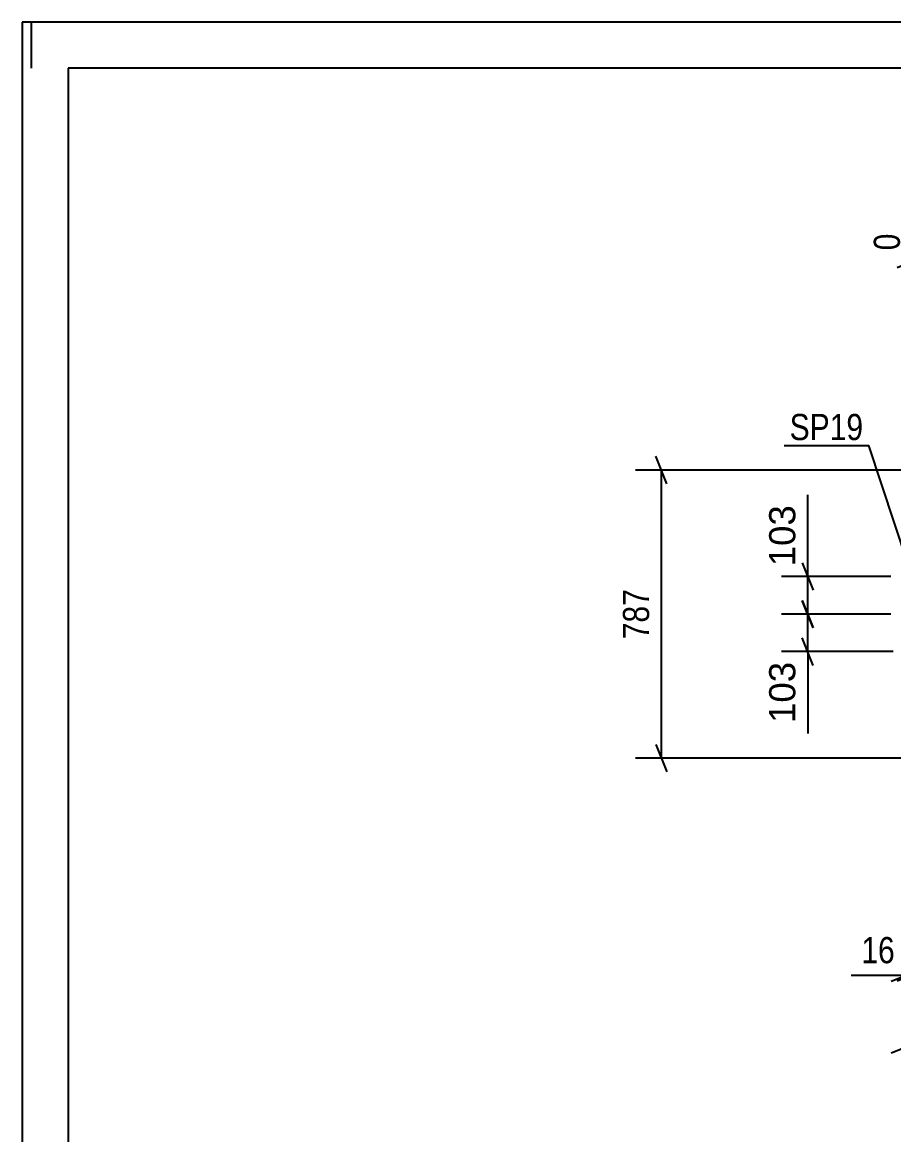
# Model space of a CAD drawing. Header units: millimetres. Extents: x -116 to 725, y -402 to 192.
# Drawn here: x -115.7 to -20.5, y 70.2 to 191.7 of the extents above; entities that cross this region are included whole.
import ezdxf

# ---------------------------------------------------------------- set-up
doc = ezdxf.new("R2010")
doc.units = ezdxf.units.MM
doc.styles.add('Arial', font='ARIAL.TTF', dxfattribs={"height": 0.2})
doc.styles.add('Arial Narrow', font='ARIALN.TTF', dxfattribs={"height": 0.2})

# ---------------------------------------------------------------- blocks, each defined once
blk = doc.blocks.new('Unknown-203723422-1133')
at = {"color": 5, "linetype": 'Continuous'}
for p, q in [((725.28, 191.75), (-115.72, 191.75)), ((-115.72, 191.75), (-115.72, -402.25)), ((-114.72, 186.75), (-114.72, 191.75)), ((720.28, 186.75), (-110.72, 186.75)), ((-110.72, 186.75), (-110.72, -397.25))]:
    blk.add_line(p, q, dxfattribs=at)
blk = doc.blocks.new('StraightDimension-203723422-7290 - 6595')
at = {"color": 7, "linetype": 'Continuous'}
for p, q in [((-19.25, 119.58), (-19.25, 85.18)), ((-18.61, 119.58), (-18.61, 85.18)), ((-19.25, 87.58), (-25.15, 87.58)), ((-19.25, 87.58), (-25.15, 87.58)), ((-20.75, 86.98), (-17.75, 88.18)), ((-17.11, 88.18), (-20.11, 86.98)), ((-19.25, 87.58), (-18.61, 87.58))]:
    blk.add_line(p, q, dxfattribs=at)
at = {"color": 0}
blk.add_wipeout([(-19.77, 88.33), (-19.77, 92.53), (-24.63, 92.53), (-24.63, 88.33)], dxfattribs=at)
at = {"color": 3, "style": 'Arial Narrow'}
blk.add_text('16', height=2.863, dxfattribs=at).set_placement((-24.03, 88.93))
blk = doc.blocks.new('StraightDimension-203723422-6927 - 6595')
at = {"color": 7, "linetype": 'Continuous'}
for p, q in [((-30.49, 128.58), (-29.29, 125.58)), ((-20.81, 127.08), (-32.74, 127.08)), ((-29.89, 122.98), (-29.89, 127.08)), ((-29.29, 121.48), (-30.49, 124.48)), ((-20.56, 122.98), (-32.74, 122.98)), ((-29.89, 122.98), (-29.89, 114.05)), ((-29.89, 122.98), (-29.89, 114.05))]:
    blk.add_line(p, q, dxfattribs=at)
at = {"color": 0}
blk.add_wipeout([(-30.64, 122.45), (-34.84, 122.45), (-34.84, 114.58), (-30.64, 114.58)], dxfattribs=at)
at = {"color": 3, "style": 'Arial'}
blk.add_text('103', height=2.865, rotation=90.0002, dxfattribs=at).set_placement((-31.24, 115.18))
blk = doc.blocks.new('StraightDimension-203723422-6943 - 6595')
at = {"color": 7, "linetype": 'Continuous'}
for p, q in [((-29.89, 131.18), (-29.89, 140.1)), ((-29.89, 131.18), (-29.89, 140.1)), ((-30.49, 132.68), (-29.29, 129.68)), ((-20.81, 131.18), (-32.74, 131.18)), ((-29.89, 127.08), (-29.89, 131.18)), ((-29.29, 125.58), (-30.49, 128.58)), ((-20.81, 127.08), (-32.74, 127.08))]:
    blk.add_line(p, q, dxfattribs=at)
at = {"color": 0}
blk.add_wipeout([(-30.64, 139.57), (-34.84, 139.57), (-34.84, 131.7), (-30.64, 131.7)], dxfattribs=at)
at = {"color": 3, "style": 'Arial'}
blk.add_text('103', height=2.865, rotation=90.0002, dxfattribs=at).set_placement((-31.24, 132.3))
blk = doc.blocks.new('StraightDimension-203723422-7109 - 6595')
at = {"color": 7, "linetype": 'Continuous'}
for p, q in [((-45.27, 141.32), (-46.47, 144.32)), ((14, 142.82), (-48.72, 142.82)), ((-45.87, 111.33), (-45.87, 142.82)), ((-46.47, 112.83), (-45.27, 109.83)), ((14, 111.33), (-48.72, 111.33))]:
    blk.add_line(p, q, dxfattribs=at)
at = {"color": 0}
blk.add_wipeout([(-46.62, 130.42), (-50.82, 130.42), (-50.82, 123.73), (-46.62, 123.73)], dxfattribs=at)
at = {"color": 3, "style": 'Arial Narrow'}
blk.add_text('787', height=2.863, rotation=90.0002, dxfattribs=at).set_placement((-47.22, 124.33))
blk = doc.blocks.new('StraightDimension-203723422-7175 - 6595')
at = {"color": 7, "linetype": 'Continuous'}
blk.add_line((-17.75, 80.31), (-20.75, 79.11), dxfattribs=at)
blk = doc.blocks.new('StraightDimension-203723422-16758 - 6595')
at = {"color": 7, "linetype": 'Continuous'}
for p, q in [((10.54, 141.17), (10.54, 172.31)), ((-18.61, 134.58), (-18.61, 168.66)), ((-17.11, 166.13), (-20.11, 164.93)), ((-18.61, 165.53), (10.54, 165.53)), ((9.04, 164.93), (12.04, 166.13))]:
    blk.add_line(p, q, dxfattribs=at)
at = {"color": 0}
blk.add_wipeout([(-0.69, 166.28), (-0.69, 170.48), (-7.38, 170.48), (-7.38, 166.28)], dxfattribs=at)
at = {"color": 3, "style": 'Arial Narrow'}
blk.add_text('729', height=2.863, dxfattribs=at).set_placement((-6.78, 166.88))
at = {"color": 0, "linetype": 'Continuous'}
for points in [[(9.94, 172.91), (5.74, 172.91), (5.74, 166.23), (9.94, 166.23)], [(-19.21, 169.26), (-23.41, 169.26), (-23.41, 166.23), (-19.21, 166.23)]]:
    blk.add_wipeout(points, dxfattribs=at)
at = {"color": 3, "linetype": 'Continuous', "style": 'Arial Narrow'}
for s, height, p in [('729', 2.863, (9.34, 166.83)), ('0', 2.86, (-19.81, 166.83))]:
    blk.add_text(s, height=height, rotation=90.0002, dxfattribs=at).set_placement(p)
blk = doc.blocks.new('Mark-203723422-6650 - 6595')
at = {"color": 0}
blk.add_wipeout([(-23.82, 146.09), (-23.82, 149.09), (-31.86, 149.09), (-31.86, 146.09)], dxfattribs=at)
blk.add_wipeout([(-23.82, 146.09), (-23.82, 149.09), (-31.86, 149.09), (-31.86, 146.09)], dxfattribs=at)
at = {"color": 30, "linetype": 'Continuous'}
for p in [(-32.46, 145.49), (-18.97, 132.7)]:
    blk.add_line(p, (-23.22, 145.49), dxfattribs=at)
at = {"color": 3, "style": 'Arial Narrow'}
blk.add_text('SP19', height=2.863, dxfattribs=at).set_placement((-31.86, 146.09))

msp = doc.modelspace()

# ---------------------------------------------------------------- block references
msp.add_blockref('Unknown-203723422-1133', (0, 0))

# ---------------------------------------------------------------- next in the draw order: block references
msp.add_blockref('StraightDimension-203723422-7290 - 6595', (0, 0))

# ---------------------------------------------------------------- next in the draw order: block references
msp.add_blockref('StraightDimension-203723422-6927 - 6595', (0, 0))

# ---------------------------------------------------------------- next in the draw order: block references
msp.add_blockref('StraightDimension-203723422-6943 - 6595', (0, 0))

# ---------------------------------------------------------------- next in the draw order: block references
msp.add_blockref('StraightDimension-203723422-7109 - 6595', (0, 0))

# ---------------------------------------------------------------- next in the draw order: block references
for name in ['StraightDimension-203723422-16758 - 6595', 'StraightDimension-203723422-7175 - 6595']:
    msp.add_blockref(name, (0, 0))

# ---------------------------------------------------------------- next in the draw order: block references
msp.add_blockref('Mark-203723422-6650 - 6595', (0, 0))

doc.saveas('drawing.dxf')
